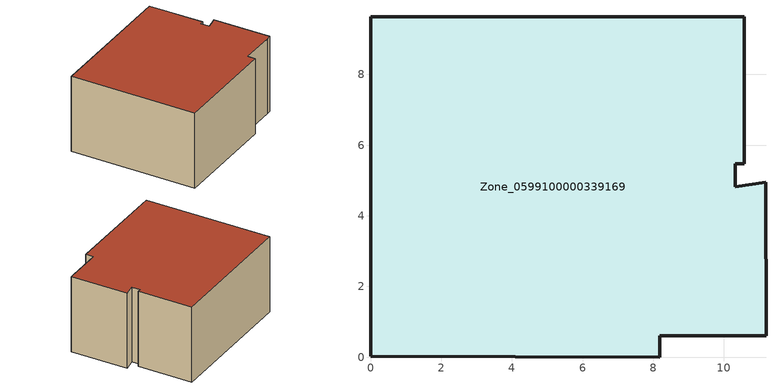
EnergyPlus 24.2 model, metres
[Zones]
Zone_0599100000339169
 floor ground (C_G): 10.33,4.82 11.18,4.95 11.19,0.61 10.87,0.6 8.19,0.61 8.18,0 0.01,0.02 0,9.63 10.57,9.63 10.57,5.47 10.33,5.48 z0
 wall outside (C_F): 0,9.63 0.01,0.02 8.18,0 8.19,0.61 10.87,0.6 11.19,0.61 11.18,4.95 10.33,4.82 10.33,5.48 10.57,5.47 10.57,9.63 0,9.63 z0:5.91
 roof outside (C_R): 11.18,4.95 10.33,4.82 10.33,5.48 10.57,5.47 10.57,9.63 0,9.63 0.01,0.02 8.18,0 8.19,0.61 10.87,0.6 11.19,0.61 z5.91
[BUILDING]
Pand.0599100000339169: North Axis=0; Terrain=City; Loads Convergence Tolerance Value=0.04; Temperature Convergence Tolerance Value=0.4; Solar Distribution=FullExterior; Maximum Number of Warmup Days=25; Minimum Number of Warmup Days=1
[Site:Location]
Rotterdam.The.Hague.AP_ZH_NLD Design_Conditions: Latitude=51.96; Longitude=4.45; Time Zone=1; Elevation=-4.5
[SITE:GROUNDTEMPERATURE:BUILDINGSURFACE]
18, 18, 18, 18, 18, 18, 18, 18, 18, 18, 18, 18
[MATERIAL] Thermal Absorptance=0.9; Solar Absorptance=0.7; Visible Absorptance=0.7
Name | Roughness | Thickness | Conductivity | Density | Specific Heat
G.TC.1992-2005 | MediumSmooth | 0.15 | 0.06 | 540 | 1210
F.TC.1992-2005 | Rough | 0.3 | 0.12 | 1920 | 840
R.TC.1992-2005 | MediumRough | 0.2 | 0.08 | 1500 | 1000
[CONSTRUCTION]
C_G: G.TC.1992-2005
C_F: F.TC.1992-2005
C_R: R.TC.1992-2005
[ZONE]
Zone_0599100000339169: Type=1; Multiplier=1; Ceiling Height=Autocalculate; Volume=Autocalculate; Floor Area=autocalculate; Part of Total Floor Area=Yes
[ZONEINFILTRATION:DESIGNFLOWRATE]
Infil_Zone_0599100000339169: Zone or ZoneList or Space or SpaceList=Zone_0599100000339169; Schedule=AlwaysOn; Design Flow Rate Calculation Method=Flow/Area; Flow Rate per Floor Area=0.0015; Constant Term Coefficient=1; Temperature Term Coefficient=0; Velocity Term Coefficient=0; Velocity Squared Term Coefficient=0
[HVACTEMPLATE:ZONE:IDEALLOADSAIRSYSTEM]
Zone_0599100000339169: Maximum Heating Supply Air Temperature=50; Minimum Cooling Supply Air Temperature=13; Maximum Heating Supply Air Humidity Ratio=0.0156; Minimum Cooling Supply Air Humidity Ratio=0.0077; Heating Limit=NoLimit; Cooling Limit=NoLimit; Dehumidification Control Type=ConstantSensibleHeatRatio; Cooling Sensible Heat Ratio=0.7; Dehumidification Setpoint=60; Humidification Control Type=None; Humidification Setpoint=30; Outdoor Air Method=None; Outdoor Air Flow Rate per Person=0.00944; Outdoor Air Flow Rate per Zone Floor Area=0; Outdoor Air Flow Rate per Zone=0; Demand Controlled Ventilation Type=None; Outdoor Air Economizer Type=NoEconomizer; Heat Recovery Type=None; Sensible Heat Recovery Effectiveness=0.7; Latent Heat Recovery Effectiveness=0.65
[ZONECONTROL:THERMOSTAT]
ThermostatControl_Zone_0599100000339169: Zone or ZoneList=Zone_0599100000339169; Control Type Schedule=DualSetpointControlType; Control 1=Thermostat_Zone_0599100000339169; Temperature Difference Between Cutout And Setpoint=0
[THERMOSTATSETPOINT:DUALSETPOINT]
Thermostat_Zone_0599100000339169: Heating Setpoint Temperature Schedule=HeatingSetpoint_Zone_0599100000339169; Cooling Setpoint Temperature Schedule=CoolingSetpoint_Zone_0599100000339169
[SCHEDULE:COMPACT]
HeatingSetpoint_Zone_0599100000339169: Through: 12/31, For: AllDays, Until: 24:00, 21
CoolingSetpoint_Zone_0599100000339169: Through: 12/31, For: AllDays, Until: 24:00, 24
DualSetpointControlType: Through: 12/31, For: AllDays, Until: 24:00, 4
AlwaysOn: Through: 12/31, For: AllDays, Until: 24:00, 1
